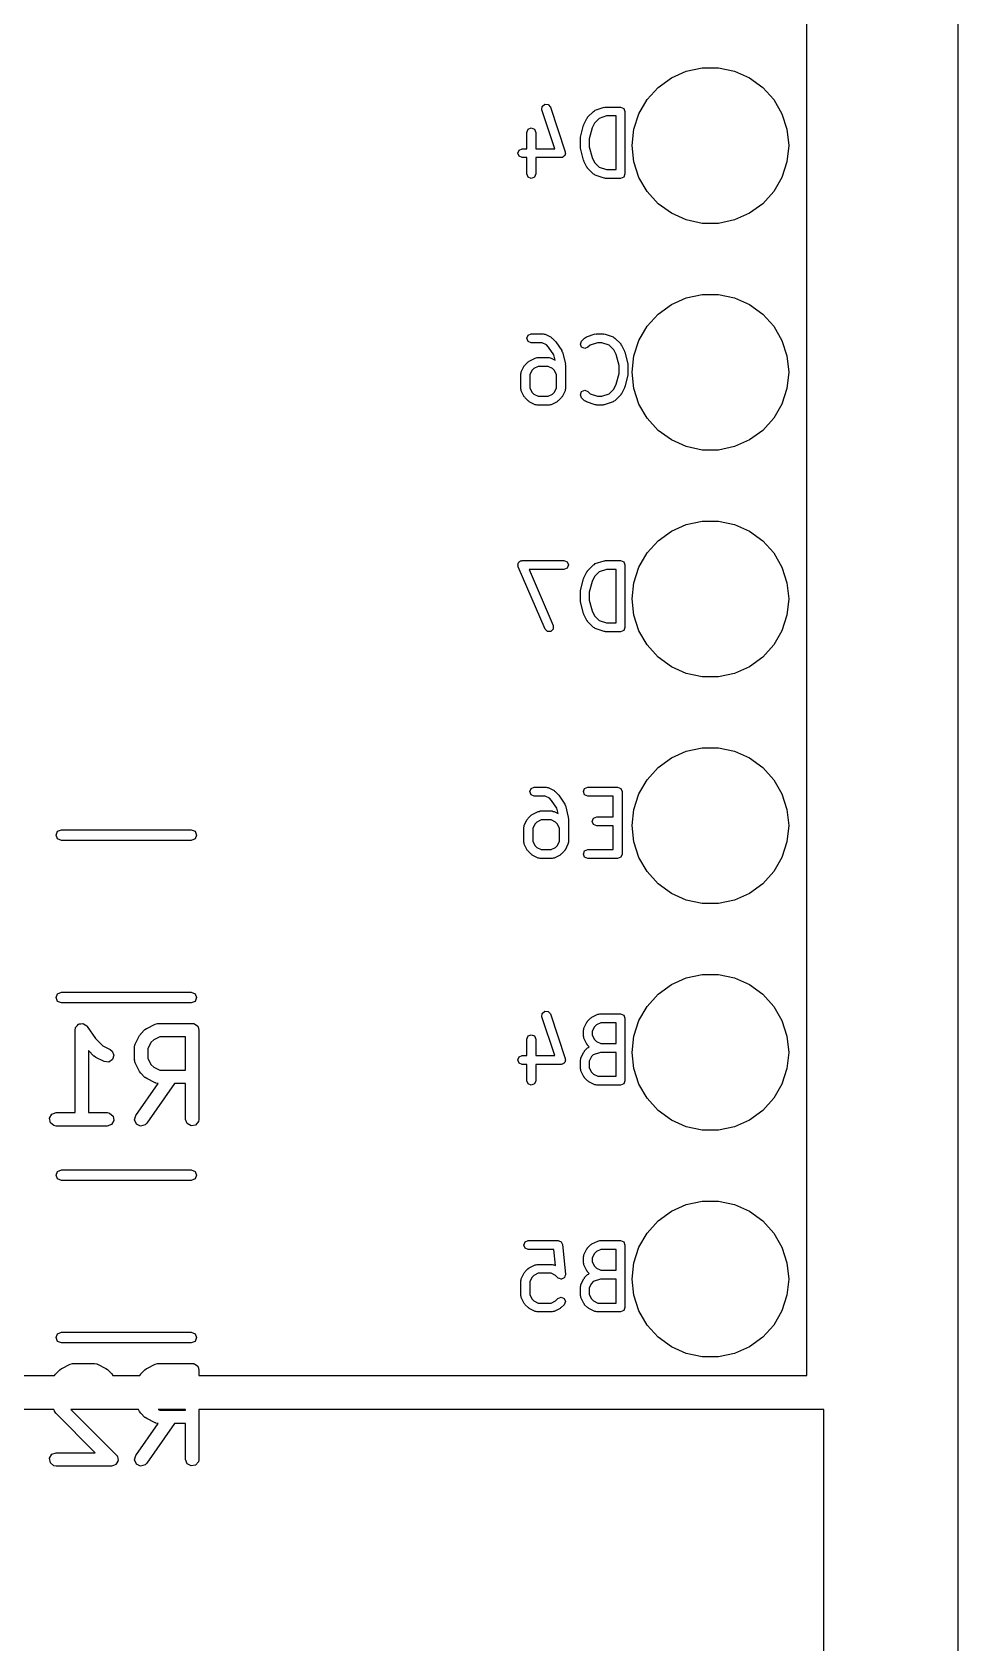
# Model space of a CAD drawing. Extents: x 25 to 230, y -179 to -24.
# Drawn here: x 205.65 to 216.01, y -84.34 to -66.29 of the extents above; entities that cross this region are included whole.
import ezdxf

# ---------------------------------------------------------------- set-up
doc = ezdxf.new("R2010")
doc.units = 0
doc.layers.add('BLACK', color=7, linetype='CONTINUOUS')

msp = doc.modelspace()

# ---------------------------------------------------------------- linework, layer by layer
at = {"layer": 'BLACK', "linetype": 'CONTINUOUS'}
for p, q in [((214.3245, -81.3435), (214.3245, -51.2445)), ((216.015, -51.435), (216.015, -102.56)), ((212.80685, -66.805102), (212.974208, -66.730589)), ((212.974208, -66.730589), (213.153402, -66.6925)), ((213.153402, -66.6925), (213.336598, -66.6925)), ((213.336598, -66.6925), (213.515792, -66.730589)), ((213.515792, -66.730589), (213.68315, -66.805102)), ((212.536058, -67.048924), (212.658641, -66.912782)), ((212.658641, -66.912782), (212.80685, -66.805102)), ((213.68315, -66.805102), (213.831359, -66.912782)), ((213.831359, -66.912782), (213.953942, -67.048924)), ((211.356899, -67.165111), (211.359612, -67.126939)), ((211.359612, -67.126939), (211.388522, -67.101866)), ((211.388522, -67.101866), (211.426694, -67.104579)), ((211.426694, -67.104579), (211.451767, -67.133489)), ((212.44446, -67.207577), (212.536058, -67.048924)), ((213.953942, -67.048924), (214.04554, -67.207577)), ((211.501628, -67.5993), (211.356899, -67.165111)), ((211.451767, -67.133489), (211.618433, -67.633489)), ((211.826278, -67.326939), (211.859612, -67.260272)), ((211.859612, -67.260272), (211.865827, -67.254881)), ((211.865827, -67.254881), (211.868977, -67.247278)), ((211.868977, -67.247278), (211.935644, -67.180611)), ((211.935644, -67.180611), (211.946395, -67.176157)), ((211.998009, -67.259666), (211.945424, -67.312251)), ((211.946395, -67.176157), (211.955188, -67.168532)), ((211.955188, -67.168532), (212.055188, -67.135199)), ((212.079112, -67.232633), (211.998009, -67.259666)), ((212.055188, -67.135199), (212.063395, -67.135782)), ((212.063395, -67.135782), (212.070999, -67.132633)), ((212.070999, -67.132633), (212.237666, -67.132633)), ((212.187666, -67.232633), (212.079112, -67.232633)), ((212.187666, -67.832633), (212.187666, -67.232633)), ((212.237666, -67.132633), (212.273021, -67.147278)), ((212.273021, -67.147278), (212.287666, -67.182633)), ((212.287666, -67.182633), (212.287666, -67.882633)), ((212.387849, -67.381807), (212.44446, -67.207577)), ((214.04554, -67.207577), (214.102151, -67.381807)), ((211.187666, -67.415966), (211.202311, -67.380611)), ((211.187666, -67.5993), (211.187666, -67.415966)), ((211.202311, -67.380611), (211.237666, -67.365966)), ((211.237666, -67.365966), (211.273021, -67.380611)), ((211.273021, -67.380611), (211.287666, -67.415966)), ((211.287666, -67.415966), (211.287666, -67.5993)), ((211.787666, -67.482633), (211.790092, -67.476776)), ((211.787666, -67.582633), (211.787666, -67.482633)), ((211.789159, -67.470506), (211.822492, -67.337174)), ((211.790092, -67.476776), (211.789159, -67.470506)), ((211.822492, -67.337174), (211.825875, -67.332607)), ((211.825875, -67.332607), (211.826278, -67.326939)), ((211.918174, -67.366751), (211.887666, -67.488787)), ((211.887666, -67.488787), (211.887666, -67.576478)), ((211.945424, -67.312251), (211.918174, -67.366751)), ((212.3687, -67.564), (212.387849, -67.381807)), ((214.102151, -67.381807), (214.1213, -67.564)), ((211.087666, -67.6493), (211.102311, -67.613945)), ((211.102311, -67.684655), (211.087666, -67.6493)), ((211.102311, -67.613945), (211.137666, -67.5993)), ((211.137666, -67.5993), (211.187666, -67.5993)), ((211.287666, -67.5993), (211.501628, -67.5993)), ((211.616544, -67.660052), (211.61572, -67.67166)), ((211.620999, -67.6493), (211.616544, -67.660052)), ((211.618433, -67.633489), (211.617849, -67.641696)), ((211.617849, -67.641696), (211.620999, -67.6493)), ((211.790092, -67.588489), (211.787666, -67.582633)), ((211.789159, -67.59476), (211.790092, -67.588489)), ((211.822492, -67.728092), (211.789159, -67.59476)), ((211.887666, -67.576478), (211.918174, -67.698514)), ((212.387849, -67.746193), (212.3687, -67.564)), ((214.1213, -67.564), (214.102151, -67.746193)), ((211.137666, -67.6993), (211.102311, -67.684655)), ((211.187666, -67.6993), (211.137666, -67.6993)), ((211.187666, -67.882633), (211.187666, -67.6993)), ((211.570999, -67.6993), (211.287666, -67.6993)), ((211.287666, -67.6993), (211.287666, -67.882633)), ((211.578601, -67.69615), (211.570999, -67.6993)), ((211.58681, -67.696734), (211.578601, -67.69615)), ((211.595601, -67.689108), (211.58681, -67.696734)), ((211.606354, -67.684655), (211.595601, -67.689108)), ((211.609503, -67.677051), (211.606354, -67.684655)), ((211.61572, -67.67166), (211.609503, -67.677051)), ((211.825875, -67.732658), (211.822492, -67.728092)), ((211.826278, -67.738327), (211.825875, -67.732658)), ((211.859612, -67.804994), (211.826278, -67.738327)), ((211.865827, -67.810384), (211.859612, -67.804994)), ((211.868977, -67.817988), (211.865827, -67.810384)), ((211.935644, -67.884655), (211.868977, -67.817988)), ((211.918174, -67.698514), (211.945424, -67.753014)), ((211.945424, -67.753014), (211.998009, -67.805599)), ((211.998009, -67.805599), (212.079112, -67.832633)), ((212.079112, -67.832633), (212.187666, -67.832633)), ((212.44446, -67.920423), (212.387849, -67.746193)), ((214.102151, -67.746193), (214.04554, -67.920423)), ((211.202311, -67.917988), (211.187666, -67.882633)), ((211.237666, -67.932633), (211.202311, -67.917988)), ((211.273021, -67.917988), (211.237666, -67.932633)), ((211.287666, -67.882633), (211.273021, -67.917988)), ((211.946395, -67.889108), (211.935644, -67.884655)), ((211.955188, -67.896734), (211.946395, -67.889108)), ((212.055188, -67.930067), (211.955188, -67.896734)), ((212.063395, -67.929483), (212.055188, -67.930067)), ((212.070999, -67.932633), (212.063395, -67.929483)), ((212.237666, -67.932633), (212.070999, -67.932633)), ((212.273021, -67.917988), (212.237666, -67.932633)), ((212.287666, -67.882633), (212.273021, -67.917988)), ((212.536058, -68.079076), (212.44446, -67.920423)), ((214.04554, -67.920423), (213.953942, -68.079076)), ((212.658641, -68.215218), (212.536058, -68.079076)), ((213.953942, -68.079076), (213.831359, -68.215218)), ((212.80685, -68.322898), (212.658641, -68.215218)), ((212.974208, -68.397411), (212.80685, -68.322898)), ((213.68315, -68.322898), (213.515792, -68.397411)), ((213.831359, -68.215218), (213.68315, -68.322898)), ((213.153402, -68.4355), (212.974208, -68.397411)), ((213.336598, -68.4355), (213.153402, -68.4355)), ((213.515792, -68.397411), (213.336598, -68.4355)), ((212.80685, -69.345102), (212.974208, -69.270589)), ((212.974208, -69.270589), (213.153402, -69.2325)), ((213.153402, -69.2325), (213.336598, -69.2325)), ((213.336598, -69.2325), (213.515792, -69.270589)), ((213.515792, -69.270589), (213.68315, -69.345102)), ((212.536058, -69.588924), (212.658641, -69.452782)), ((212.658641, -69.452782), (212.80685, -69.345102)), ((213.68315, -69.345102), (213.831359, -69.452782)), ((213.831359, -69.452782), (213.953942, -69.588924)), ((212.44446, -69.747577), (212.536058, -69.588924)), ((213.953942, -69.588924), (214.04554, -69.747577)), ((211.187666, -69.722633), (211.202311, -69.687278)), ((211.202311, -69.757988), (211.187666, -69.722633)), ((211.202311, -69.687278), (211.237666, -69.672633)), ((211.237666, -69.772633), (211.202311, -69.757988)), ((211.237666, -69.672633), (211.370999, -69.672633)), ((211.359197, -69.772633), (211.237666, -69.772633)), ((211.408047, -69.797058), (211.359197, -69.772633)), ((211.370999, -69.672633), (211.381751, -69.677087)), ((211.381751, -69.677087), (211.393359, -69.677912)), ((211.393359, -69.677912), (211.460027, -69.711245)), ((211.432144, -69.821156), (211.408047, -69.797058)), ((211.491259, -69.90983), (211.432144, -69.821156)), ((211.460027, -69.711245), (211.465418, -69.717461)), ((211.465418, -69.717461), (211.473022, -69.720611)), ((211.473022, -69.720611), (211.506355, -69.753945)), ((211.506355, -69.753945), (211.508325, -69.758701)), ((211.508325, -69.758701), (211.512601, -69.761565)), ((211.512601, -69.761565), (211.579268, -69.861565)), ((211.787666, -69.789301), (211.80231, -69.753945)), ((211.802311, -69.824656), (211.787666, -69.789301)), ((211.80231, -69.753945), (211.835643, -69.720611)), ((211.837667, -69.8393), (211.802311, -69.824656)), ((211.835643, -69.720611), (211.846396, -69.716156)), ((211.873022, -69.824655), (211.837667, -69.8393)), ((211.846396, -69.716156), (211.855188, -69.708532)), ((211.855188, -69.708532), (211.955188, -69.675199)), ((211.898009, -69.799666), (211.873022, -69.824655)), ((211.979112, -69.772633), (211.898009, -69.799666)), ((211.955188, -69.675199), (211.963395, -69.675782)), ((211.963395, -69.675782), (211.970999, -69.672633)), ((211.970999, -69.672633), (212.037666, -69.672633)), ((212.029553, -69.772633), (211.979112, -69.772633)), ((212.110657, -69.799667), (212.029553, -69.772633)), ((212.037666, -69.672633), (212.045268, -69.675782)), ((212.045268, -69.675782), (212.053477, -69.675199)), ((212.053477, -69.675199), (212.153477, -69.708532)), ((212.163241, -69.852252), (212.110657, -69.799667)), ((212.153477, -69.708532), (212.162269, -69.716157)), ((212.162269, -69.716157), (212.173021, -69.720611)), ((212.173021, -69.720611), (212.239688, -69.787277)), ((212.239688, -69.787277), (212.242837, -69.794881)), ((212.242837, -69.794881), (212.249054, -69.800273)), ((212.249054, -69.800273), (212.282388, -69.86694)), ((212.387849, -69.921807), (212.44446, -69.747577)), ((214.04554, -69.747577), (214.102151, -69.921807)), ((211.168978, -70.020611), (211.202311, -69.987278)), ((211.202311, -69.987278), (211.209914, -69.984128)), ((211.209914, -69.984128), (211.215306, -69.977912)), ((211.215306, -69.977912), (211.281973, -69.944578)), ((211.281973, -69.944578), (211.293582, -69.943753)), ((211.293582, -69.943753), (211.304333, -69.9393)), ((211.304333, -69.9393), (211.437666, -69.9393)), ((211.437666, -69.9393), (211.448418, -69.943754)), ((211.448418, -69.943754), (211.460026, -69.944579)), ((211.460026, -69.944579), (211.505649, -69.96739)), ((211.505649, -69.96739), (211.491259, -69.90983)), ((211.579268, -69.861565), (211.580965, -69.870144)), ((211.580965, -69.870144), (211.586173, -69.877173)), ((211.586173, -69.877173), (211.619506, -70.010506)), ((211.619506, -70.010506), (211.618572, -70.016776)), ((212.190489, -69.90675), (212.163241, -69.852252)), ((212.220999, -70.028787), (212.190489, -69.90675)), ((212.282388, -69.86694), (212.28279, -69.872608)), ((212.28279, -69.872608), (212.286173, -69.877173)), ((212.286173, -69.877173), (212.319506, -70.010506)), ((212.319506, -70.010506), (212.318572, -70.016776)), ((212.3687, -70.104), (212.387849, -69.921807)), ((214.102151, -69.921807), (214.1213, -70.104)), ((211.120999, -70.122633), (211.125452, -70.11188)), ((211.120999, -70.2893), (211.120999, -70.122633)), ((211.125452, -70.11188), (211.126278, -70.100272)), ((211.126278, -70.100272), (211.159612, -70.033605)), ((211.159612, -70.033605), (211.165828, -70.028213)), ((211.165828, -70.028213), (211.168978, -70.020611)), ((211.245425, -70.085583), (211.220999, -70.134436)), ((211.220999, -70.134436), (211.220999, -70.277496)), ((211.267283, -70.063725), (211.245425, -70.085583)), ((211.316136, -70.0393), (211.267283, -70.063725)), ((211.425864, -70.0393), (211.316136, -70.0393)), ((211.474716, -70.063726), (211.425864, -70.0393)), ((211.496573, -70.085583), (211.474716, -70.063726)), ((211.520999, -70.134435), (211.496573, -70.085583)), ((211.520999, -70.277497), (211.520999, -70.134435)), ((211.618572, -70.016776), (211.620999, -70.022633)), ((211.620999, -70.022633), (211.620999, -70.2893)), ((212.190489, -70.238515), (212.220999, -70.116479)), ((212.220999, -70.116479), (212.220999, -70.028787)), ((212.319506, -70.13476), (212.286173, -70.268093)), ((212.318572, -70.016776), (212.320999, -70.022633)), ((212.320999, -70.122633), (212.318572, -70.128489)), ((212.318572, -70.128489), (212.319506, -70.13476)), ((212.320999, -70.022633), (212.320999, -70.122633)), ((212.387849, -70.286193), (212.3687, -70.104)), ((214.1213, -70.104), (214.102151, -70.286193)), ((211.125452, -70.300052), (211.120999, -70.2893)), ((211.126278, -70.311661), (211.125452, -70.300052)), ((211.159612, -70.378327), (211.126278, -70.311661)), ((211.220999, -70.277496), (211.245424, -70.326347)), ((211.245424, -70.326347), (211.267286, -70.348208)), ((211.267286, -70.348208), (211.316136, -70.372633)), ((211.316136, -70.372633), (211.425864, -70.372633)), ((211.425864, -70.372633), (211.474714, -70.348207)), ((211.474714, -70.348207), (211.496573, -70.326347)), ((211.496573, -70.326347), (211.520999, -70.277497)), ((211.61572, -70.311661), (211.582387, -70.378327)), ((211.616545, -70.300052), (211.61572, -70.311661)), ((211.620999, -70.2893), (211.616545, -70.300052)), ((211.787666, -70.355965), (211.802311, -70.32061)), ((211.80231, -70.391321), (211.787666, -70.355965)), ((211.802311, -70.32061), (211.837667, -70.305966)), ((211.837667, -70.305966), (211.873022, -70.320611)), ((211.873022, -70.320611), (211.898009, -70.345599)), ((211.898009, -70.345599), (211.979112, -70.372633)), ((211.979112, -70.372633), (212.029553, -70.372633)), ((212.029553, -70.372633), (212.110657, -70.345598)), ((212.110657, -70.345598), (212.163241, -70.293013)), ((212.163241, -70.293013), (212.190489, -70.238515)), ((212.239688, -70.357989), (212.173021, -70.424655)), ((212.242837, -70.350384), (212.239688, -70.357989)), ((212.249054, -70.344993), (212.242837, -70.350384)), ((212.282388, -70.278326), (212.249054, -70.344993)), ((212.28279, -70.272657), (212.282388, -70.278326)), ((212.286173, -70.268093), (212.28279, -70.272657)), ((212.44446, -70.460423), (212.387849, -70.286193)), ((214.102151, -70.286193), (214.04554, -70.460423)), ((211.165827, -70.383717), (211.159612, -70.378327)), ((211.168977, -70.391321), (211.165827, -70.383717)), ((211.20231, -70.424655), (211.168977, -70.391321)), ((211.209914, -70.427805), (211.20231, -70.424655)), ((211.215306, -70.434021), (211.209914, -70.427805)), ((211.281973, -70.467355), (211.215306, -70.434021)), ((211.293582, -70.468179), (211.281973, -70.467355)), ((211.304333, -70.472633), (211.293582, -70.468179)), ((211.437666, -70.472633), (211.304333, -70.472633)), ((211.448418, -70.468178), (211.437666, -70.472633)), ((211.460026, -70.467354), (211.448418, -70.468178)), ((211.526694, -70.434021), (211.460026, -70.467354)), ((211.532085, -70.427804), (211.526694, -70.434021)), ((211.539689, -70.424655), (211.532085, -70.427804)), ((211.573022, -70.391321), (211.539689, -70.424655)), ((211.576171, -70.383717), (211.573022, -70.391321)), ((211.582387, -70.378327), (211.576171, -70.383717)), ((211.835643, -70.424655), (211.80231, -70.391321)), ((211.846396, -70.429109), (211.835643, -70.424655)), ((211.855188, -70.436734), (211.846396, -70.429109)), ((211.955188, -70.470067), (211.855188, -70.436734)), ((211.963395, -70.469483), (211.955188, -70.470067)), ((211.970999, -70.472633), (211.963395, -70.469483)), ((212.037666, -70.472633), (211.970999, -70.472633)), ((212.045268, -70.469483), (212.037666, -70.472633)), ((212.053477, -70.470067), (212.045268, -70.469483)), ((212.153477, -70.436734), (212.053477, -70.470067)), ((212.162269, -70.429108), (212.153477, -70.436734)), ((212.173021, -70.424655), (212.162269, -70.429108)), ((212.536058, -70.619076), (212.44446, -70.460423)), ((214.04554, -70.460423), (213.953942, -70.619076)), ((212.658641, -70.755218), (212.536058, -70.619076)), ((213.953942, -70.619076), (213.831359, -70.755218)), ((212.80685, -70.862898), (212.658641, -70.755218)), ((212.974208, -70.937411), (212.80685, -70.862898)), ((213.68315, -70.862898), (213.515792, -70.937411)), ((213.831359, -70.755218), (213.68315, -70.862898)), ((213.153402, -70.9755), (212.974208, -70.937411)), ((213.336598, -70.9755), (213.153402, -70.9755)), ((213.515792, -70.937411), (213.336598, -70.9755)), ((212.80685, -71.885102), (212.974208, -71.810589)), ((212.974208, -71.810589), (213.153402, -71.7725)), ((213.153402, -71.7725), (213.336598, -71.7725)), ((213.336598, -71.7725), (213.515792, -71.810589)), ((213.515792, -71.810589), (213.68315, -71.885102)), ((212.536058, -72.128924), (212.658641, -71.992782)), ((212.658641, -71.992782), (212.80685, -71.885102)), ((213.68315, -71.885102), (213.831359, -71.992782)), ((213.831359, -71.992782), (213.953942, -72.128924)), ((212.44446, -72.287577), (212.536058, -72.128924)), ((213.953942, -72.128924), (214.04554, -72.287577)), ((211.087666, -72.262633), (211.09136, -72.253713)), ((211.091584, -72.272092), (211.087666, -72.262633)), ((211.091243, -72.244064), (211.098392, -72.236737)), ((211.09136, -72.253713), (211.091243, -72.244064)), ((211.091709, -72.282329), (211.091584, -72.272092)), ((211.391709, -72.982329), (211.091709, -72.282329)), ((211.098392, -72.236737), (211.102311, -72.227278)), ((211.102311, -72.227278), (211.111228, -72.223584)), ((211.111228, -72.223584), (211.11797, -72.216676)), ((211.11797, -72.216676), (211.128206, -72.216551)), ((211.128206, -72.216551), (211.137666, -72.212633)), ((211.137666, -72.212633), (211.604333, -72.212633)), ((211.604333, -72.312633), (211.213493, -72.312633)), ((211.213493, -72.312633), (211.483623, -72.942937)), ((211.604333, -72.212633), (211.639688, -72.227278)), ((211.639688, -72.297988), (211.604333, -72.312633)), ((211.639688, -72.227278), (211.654333, -72.262633)), ((211.654333, -72.262633), (211.639688, -72.297988)), ((211.826278, -72.406939), (211.859612, -72.340272)), ((211.859612, -72.340272), (211.865827, -72.334881)), ((211.865827, -72.334881), (211.868977, -72.327278)), ((211.868977, -72.327278), (211.935644, -72.260611)), ((211.935644, -72.260611), (211.946395, -72.256157)), ((211.998009, -72.339666), (211.945424, -72.392251)), ((211.946395, -72.256157), (211.955188, -72.248532)), ((211.955188, -72.248532), (212.055188, -72.215199)), ((212.079112, -72.312633), (211.998009, -72.339666)), ((212.055188, -72.215199), (212.063395, -72.215782)), ((212.063395, -72.215782), (212.070999, -72.212633)), ((212.070999, -72.212633), (212.237666, -72.212633)), ((212.187666, -72.312633), (212.079112, -72.312633)), ((212.187666, -72.912633), (212.187666, -72.312633)), ((212.237666, -72.212633), (212.273021, -72.227278)), ((212.273021, -72.227278), (212.287666, -72.262633)), ((212.287666, -72.262633), (212.287666, -72.962633)), ((212.387849, -72.461807), (212.44446, -72.287577)), ((214.04554, -72.287577), (214.102151, -72.461807)), ((211.789159, -72.550506), (211.822492, -72.417174)), ((211.822492, -72.417174), (211.825875, -72.412607)), ((211.825875, -72.412607), (211.826278, -72.406939)), ((211.918174, -72.446751), (211.887666, -72.568787)), ((211.945424, -72.392251), (211.918174, -72.446751)), ((212.3687, -72.644), (212.387849, -72.461807)), ((214.102151, -72.461807), (214.1213, -72.644)), ((211.787666, -72.562633), (211.790092, -72.556776)), ((211.787666, -72.662633), (211.787666, -72.562633)), ((211.790092, -72.668489), (211.787666, -72.662633)), ((211.790092, -72.556776), (211.789159, -72.550506)), ((211.789159, -72.67476), (211.790092, -72.668489)), ((211.822492, -72.808092), (211.789159, -72.67476)), ((211.887666, -72.568787), (211.887666, -72.656478)), ((211.887666, -72.656478), (211.918174, -72.778514)), ((212.387849, -72.826193), (212.3687, -72.644)), ((214.1213, -72.644), (214.102151, -72.826193)), ((211.825875, -72.812658), (211.822492, -72.808092)), ((211.826278, -72.818327), (211.825875, -72.812658)), ((211.859612, -72.884994), (211.826278, -72.818327)), ((211.865827, -72.890384), (211.859612, -72.884994)), ((211.868977, -72.897988), (211.865827, -72.890384)), ((211.935644, -72.964655), (211.868977, -72.897988)), ((211.918174, -72.778514), (211.945424, -72.833014)), ((211.945424, -72.833014), (211.998009, -72.885599)), ((211.998009, -72.885599), (212.079112, -72.912633)), ((212.44446, -73.000423), (212.387849, -72.826193)), ((214.102151, -72.826193), (214.04554, -73.000423)), ((211.419097, -73.009056), (211.391709, -72.982329)), ((211.457362, -73.00859), (211.419097, -73.009056)), ((211.484089, -72.981202), (211.457362, -73.00859)), ((211.483623, -72.942937), (211.484089, -72.981202)), ((211.946395, -72.969108), (211.935644, -72.964655)), ((211.955188, -72.976734), (211.946395, -72.969108)), ((212.055188, -73.010067), (211.955188, -72.976734)), ((212.063395, -73.009483), (212.055188, -73.010067)), ((212.070999, -73.012633), (212.063395, -73.009483)), ((212.237666, -73.012633), (212.070999, -73.012633)), ((212.079112, -72.912633), (212.187666, -72.912633)), ((212.273021, -72.997988), (212.237666, -73.012633)), ((212.287666, -72.962633), (212.273021, -72.997988)), ((212.536058, -73.159076), (212.44446, -73.000423)), ((214.04554, -73.000423), (213.953942, -73.159076)), ((212.658641, -73.295218), (212.536058, -73.159076)), ((213.953942, -73.159076), (213.831359, -73.295218)), ((212.80685, -73.402898), (212.658641, -73.295218)), ((212.974208, -73.477411), (212.80685, -73.402898)), ((213.68315, -73.402898), (213.515792, -73.477411)), ((213.831359, -73.295218), (213.68315, -73.402898)), ((213.153402, -73.5155), (212.974208, -73.477411)), ((213.336598, -73.5155), (213.153402, -73.5155)), ((213.515792, -73.477411), (213.336598, -73.5155)), ((212.974208, -74.350589), (213.153402, -74.3125)), ((213.153402, -74.3125), (213.336598, -74.3125)), ((213.336598, -74.3125), (213.515792, -74.350589)), ((212.658641, -74.532782), (212.80685, -74.425102)), ((212.80685, -74.425102), (212.974208, -74.350589)), ((213.515792, -74.350589), (213.68315, -74.425102)), ((213.68315, -74.425102), (213.831359, -74.532782)), ((212.44446, -74.827577), (212.536058, -74.668924)), ((212.536058, -74.668924), (212.658641, -74.532782)), ((213.831359, -74.532782), (213.953942, -74.668924)), ((213.953942, -74.668924), (214.04554, -74.827577)), ((211.221, -74.802633), (211.235645, -74.767278)), ((211.235645, -74.837988), (211.221, -74.802633)), ((211.235645, -74.767278), (211.271, -74.752633)), ((211.271, -74.852633), (211.235645, -74.837988)), ((211.271, -74.752633), (211.404333, -74.752633)), ((211.392531, -74.852633), (211.271, -74.852633)), ((211.441381, -74.877058), (211.392531, -74.852633)), ((211.404333, -74.752633), (211.415085, -74.757087)), ((211.415085, -74.757087), (211.426693, -74.757912)), ((211.426693, -74.757912), (211.493361, -74.791245)), ((211.465478, -74.901156), (211.441381, -74.877058)), ((211.493361, -74.791245), (211.498752, -74.797461)), ((211.498752, -74.797461), (211.506356, -74.800611)), ((211.506356, -74.800611), (211.539689, -74.833945)), ((211.539689, -74.833945), (211.541659, -74.838701)), ((211.541659, -74.838701), (211.545935, -74.841565)), ((211.545935, -74.841565), (211.612602, -74.941565)), ((211.821, -74.802633), (211.835645, -74.767278)), ((211.835645, -74.837988), (211.821, -74.802633)), ((211.835645, -74.767278), (211.871, -74.752633)), ((211.871, -74.852633), (211.835645, -74.837988)), ((211.871, -74.752633), (212.204333, -74.752633)), ((212.154333, -74.852633), (211.871, -74.852633)), ((212.154333, -75.085966), (212.154333, -74.852633)), ((212.204333, -74.752633), (212.239688, -74.767278)), ((212.239688, -74.767278), (212.254333, -74.802633)), ((212.254333, -74.802633), (212.254333, -75.502633)), ((212.387849, -75.001807), (212.44446, -74.827577)), ((214.04554, -74.827577), (214.102151, -75.001807)), ((211.202312, -75.100611), (211.235645, -75.067278)), ((211.235645, -75.067278), (211.243248, -75.064128)), ((211.243248, -75.064128), (211.24864, -75.057912)), ((211.24864, -75.057912), (211.315307, -75.024578)), ((211.315307, -75.024578), (211.326916, -75.023753)), ((211.326916, -75.023753), (211.337667, -75.0193)), ((211.337667, -75.0193), (211.471, -75.0193)), ((211.524593, -74.98983), (211.465478, -74.901156)), ((211.471, -75.0193), (211.481752, -75.023754)), ((211.481752, -75.023754), (211.49336, -75.024579)), ((211.49336, -75.024579), (211.538983, -75.04739)), ((211.538983, -75.04739), (211.524593, -74.98983)), ((211.612602, -74.941565), (211.614299, -74.950144)), ((211.614299, -74.950144), (211.619507, -74.957173)), ((211.619507, -74.957173), (211.65284, -75.090506)), ((212.3687, -75.184), (212.387849, -75.001807)), ((214.102151, -75.001807), (214.1213, -75.184)), ((205.915436, -75.29), (205.93301, -75.247574)), ((205.93301, -75.247574), (205.975436, -75.23)), ((205.975436, -75.23), (207.429564, -75.23)), ((207.429564, -75.23), (207.47199, -75.247574)), ((207.47199, -75.247574), (207.489564, -75.29)), ((211.154333, -75.202633), (211.158786, -75.19188)), ((211.154333, -75.3693), (211.154333, -75.202633)), ((211.158786, -75.19188), (211.159612, -75.180272)), ((211.159612, -75.180272), (211.192946, -75.113605)), ((211.192946, -75.113605), (211.199162, -75.108213)), ((211.199162, -75.108213), (211.202312, -75.100611)), ((211.278759, -75.165583), (211.254333, -75.214436)), ((211.254333, -75.214436), (211.254333, -75.357496)), ((211.300617, -75.143725), (211.278759, -75.165583)), ((211.34947, -75.1193), (211.300617, -75.143725)), ((211.459198, -75.1193), (211.34947, -75.1193)), ((211.50805, -75.143726), (211.459198, -75.1193)), ((211.529907, -75.165583), (211.50805, -75.143726)), ((211.554333, -75.214435), (211.529907, -75.165583)), ((211.554333, -75.357497), (211.554333, -75.214435)), ((211.65284, -75.090506), (211.651906, -75.096776)), ((211.651906, -75.096776), (211.654333, -75.102633)), ((211.654333, -75.102633), (211.654333, -75.3693)), ((211.921, -75.135966), (211.935645, -75.100611)), ((211.935645, -75.171321), (211.921, -75.135966)), ((211.935645, -75.100611), (211.971, -75.085966)), ((211.971, -75.185966), (211.935645, -75.171321)), ((211.971, -75.085966), (212.154333, -75.085966)), ((212.154333, -75.185966), (211.971, -75.185966)), ((212.154333, -75.452633), (212.154333, -75.185966)), ((212.387849, -75.366193), (212.3687, -75.184)), ((214.1213, -75.184), (214.102151, -75.366193)), ((205.93301, -75.332426), (205.915436, -75.29)), ((205.975436, -75.35), (205.93301, -75.332426)), ((207.429564, -75.35), (205.975436, -75.35)), ((207.47199, -75.332426), (207.429564, -75.35)), ((207.489564, -75.29), (207.47199, -75.332426)), ((211.158786, -75.380052), (211.154333, -75.3693)), ((211.159612, -75.391661), (211.158786, -75.380052)), ((211.192946, -75.458327), (211.159612, -75.391661)), ((211.254333, -75.357496), (211.278758, -75.406347)), ((211.278758, -75.406347), (211.30062, -75.428208)), ((211.30062, -75.428208), (211.34947, -75.452633)), ((211.459198, -75.452633), (211.508048, -75.428207)), ((211.508048, -75.428207), (211.529907, -75.406347)), ((211.529907, -75.406347), (211.554333, -75.357497)), ((211.649054, -75.391661), (211.615721, -75.458327)), ((211.649879, -75.380052), (211.649054, -75.391661)), ((211.654333, -75.3693), (211.649879, -75.380052)), ((212.44446, -75.540423), (212.387849, -75.366193)), ((214.102151, -75.366193), (214.04554, -75.540423)), ((211.199161, -75.463717), (211.192946, -75.458327)), ((211.202311, -75.471321), (211.199161, -75.463717)), ((211.235644, -75.504655), (211.202311, -75.471321)), ((211.243248, -75.507805), (211.235644, -75.504655)), ((211.24864, -75.514021), (211.243248, -75.507805)), ((211.315307, -75.547355), (211.24864, -75.514021)), ((211.326916, -75.548179), (211.315307, -75.547355)), ((211.337667, -75.552633), (211.326916, -75.548179)), ((211.471, -75.552633), (211.337667, -75.552633)), ((211.34947, -75.452633), (211.459198, -75.452633)), ((211.481752, -75.548178), (211.471, -75.552633)), ((211.49336, -75.547354), (211.481752, -75.548178)), ((211.560028, -75.514021), (211.49336, -75.547354)), ((211.565419, -75.507804), (211.560028, -75.514021)), ((211.573023, -75.504655), (211.565419, -75.507804)), ((211.606356, -75.471321), (211.573023, -75.504655)), ((211.609505, -75.463717), (211.606356, -75.471321)), ((211.615721, -75.458327), (211.609505, -75.463717)), ((211.821, -75.502633), (211.835645, -75.467278)), ((211.835645, -75.537988), (211.821, -75.502633)), ((211.835645, -75.467278), (211.871, -75.452633)), ((211.871, -75.552633), (211.835645, -75.537988)), ((211.871, -75.452633), (212.154333, -75.452633)), ((212.204333, -75.552633), (211.871, -75.552633)), ((212.239688, -75.537988), (212.204333, -75.552633)), ((212.254333, -75.502633), (212.239688, -75.537988)), ((212.536058, -75.699076), (212.44446, -75.540423)), ((214.04554, -75.540423), (213.953942, -75.699076)), ((212.658641, -75.835218), (212.536058, -75.699076)), ((213.953942, -75.699076), (213.831359, -75.835218)), ((212.80685, -75.942898), (212.658641, -75.835218)), ((212.974208, -76.017411), (212.80685, -75.942898)), ((213.68315, -75.942898), (213.515792, -76.017411)), ((213.831359, -75.835218), (213.68315, -75.942898)), ((213.153402, -76.0555), (212.974208, -76.017411)), ((213.336598, -76.0555), (213.153402, -76.0555)), ((213.515792, -76.017411), (213.336598, -76.0555)), ((212.974208, -76.890589), (213.153402, -76.8525)), ((213.153402, -76.8525), (213.336598, -76.8525)), ((213.336598, -76.8525), (213.515792, -76.890589)), ((205.93301, -77.067574), (205.975436, -77.05)), ((205.975436, -77.05), (207.429564, -77.05)), ((207.429564, -77.05), (207.47199, -77.067574)), ((212.658641, -77.072782), (212.80685, -76.965102)), ((212.80685, -76.965102), (212.974208, -76.890589)), ((213.515792, -76.890589), (213.68315, -76.965102)), ((213.68315, -76.965102), (213.831359, -77.072782)), ((205.915436, -77.11), (205.93301, -77.067574)), ((205.93301, -77.152426), (205.915436, -77.11)), ((205.975436, -77.17), (205.93301, -77.152426)), ((207.429564, -77.17), (205.975436, -77.17)), ((207.47199, -77.152426), (207.429564, -77.17)), ((207.47199, -77.067574), (207.489564, -77.11)), ((207.489564, -77.11), (207.47199, -77.152426)), ((212.44446, -77.367577), (212.536058, -77.208924)), ((212.536058, -77.208924), (212.658641, -77.072782)), ((213.831359, -77.072782), (213.953942, -77.208924)), ((213.953942, -77.208924), (214.04554, -77.367577)), ((206.151006, -77.426542), (206.164999, -77.409867)), ((206.164999, -77.409867), (206.169246, -77.409118)), ((206.169246, -77.409118), (206.172365, -77.406139)), ((206.172365, -77.406139), (206.194085, -77.404738)), ((206.194085, -77.404738), (206.215523, -77.400958)), ((206.215523, -77.400958), (206.219258, -77.403114)), ((206.219258, -77.403114), (206.223561, -77.402837)), ((206.223561, -77.402837), (206.241102, -77.415726)), ((206.930863, -77.455356), (207.026101, -77.407737)), ((207.026101, -77.407737), (207.051067, -77.400311)), ((207.051067, -77.400311), (207.055428, -77.401352)), ((207.055428, -77.401352), (207.059642, -77.399819)), ((207.059642, -77.399819), (207.440594, -77.399819)), ((207.440594, -77.399819), (207.450335, -77.401536)), ((207.450335, -77.401536), (207.453618, -77.400958)), ((207.453618, -77.400958), (207.456503, -77.402624)), ((207.456503, -77.402624), (207.466246, -77.404342)), ((207.466246, -77.404342), (207.481173, -77.416867)), ((211.356899, -77.325111), (211.359612, -77.286939)), ((211.501628, -77.7593), (211.356899, -77.325111)), ((211.359612, -77.286939), (211.388522, -77.261866)), ((211.388522, -77.261866), (211.426694, -77.264579)), ((211.426694, -77.264579), (211.451767, -77.293489)), ((211.451767, -77.293489), (211.618433, -77.793489)), ((211.826278, -77.453605), (211.859612, -77.386939)), ((211.859612, -77.386939), (211.865827, -77.381548)), ((211.865827, -77.381548), (211.868977, -77.373945)), ((211.868977, -77.373945), (211.90231, -77.340611)), ((211.90231, -77.340611), (211.909914, -77.33746)), ((211.909914, -77.33746), (211.915306, -77.331245)), ((211.915306, -77.331245), (211.981973, -77.297911)), ((212.016136, -77.392633), (211.967286, -77.417057)), ((211.981973, -77.297911), (211.993582, -77.297086)), ((211.993582, -77.297086), (212.004333, -77.292633)), ((212.004333, -77.292633), (212.237666, -77.292633)), ((212.187666, -77.392633), (212.016136, -77.392633)), ((212.187666, -77.625966), (212.187666, -77.392633)), ((212.237666, -77.292633), (212.273021, -77.307278)), ((212.273021, -77.307278), (212.287666, -77.342633)), ((212.287666, -77.342633), (212.287666, -78.042633)), ((212.387849, -77.541807), (212.44446, -77.367577)), ((214.04554, -77.367577), (214.102151, -77.541807)), ((206.127499, -77.474819), (206.132022, -77.449167)), ((206.127499, -78.399819), (206.127499, -77.474819)), ((206.132022, -77.449167), (206.134793, -77.445863)), ((206.134793, -77.445863), (206.135268, -77.441577)), ((206.135268, -77.441577), (206.151006, -77.426542)), ((206.241102, -77.415726), (206.259952, -77.42661)), ((206.259952, -77.42661), (206.261426, -77.430661)), ((206.261426, -77.430661), (206.264903, -77.433216)), ((206.264903, -77.433216), (206.356021, -77.569894)), ((206.356021, -77.569894), (206.437402, -77.651275)), ((206.802084, -77.631754), (206.849703, -77.536516)), ((206.849703, -77.536516), (206.863061, -77.518505)), ((206.863061, -77.518505), (206.863752, -77.517024)), ((206.863752, -77.517024), (206.911371, -77.469405)), ((206.911371, -77.469405), (206.929737, -77.456545)), ((206.929737, -77.456545), (206.930863, -77.455356)), ((207.008831, -77.584077), (206.978424, -77.614484)), ((207.077347, -77.549819), (207.008831, -77.584077)), ((207.365594, -77.549819), (207.077347, -77.549819)), ((207.365594, -77.923628), (207.365594, -77.549819)), ((207.481173, -77.416867), (207.498047, -77.42661)), ((207.498047, -77.42661), (207.500361, -77.432968)), ((207.500361, -77.432968), (207.505546, -77.437319)), ((207.505546, -77.437319), (207.50893, -77.45651)), ((207.50893, -77.45651), (207.515594, -77.474819)), ((207.515594, -77.474819), (207.515594, -78.474819)), ((211.187666, -77.575966), (211.202311, -77.540611)), ((211.187666, -77.7593), (211.187666, -77.575966)), ((211.202311, -77.540611), (211.237666, -77.525966)), ((211.237666, -77.525966), (211.273021, -77.540611)), ((211.273021, -77.540611), (211.287666, -77.575966)), ((211.287666, -77.575966), (211.287666, -77.7593)), ((211.820999, -77.475966), (211.825452, -77.465213)), ((211.820999, -77.542633), (211.820999, -77.475966)), ((211.825452, -77.553385), (211.820999, -77.542633)), ((211.825452, -77.465213), (211.826278, -77.453605)), ((211.826278, -77.564994), (211.825452, -77.553385)), ((211.859612, -77.631661), (211.826278, -77.564994)), ((211.945424, -77.438918), (211.920999, -77.487769)), ((211.920999, -77.487769), (211.920999, -77.530829)), ((211.920999, -77.530829), (211.945425, -77.579682)), ((211.967286, -77.417057), (211.945424, -77.438918)), ((211.945425, -77.579682), (211.967283, -77.60154)), ((212.3687, -77.724), (212.387849, -77.541807)), ((214.102151, -77.541807), (214.1213, -77.724)), ((206.339942, -77.765947), (206.277499, -77.703504)), ((206.277499, -77.703504), (206.277499, -78.399819)), ((206.341423, -77.766637), (206.339942, -77.765947)), ((206.359434, -77.779996), (206.341423, -77.766637)), ((206.437402, -77.651275), (206.521754, -77.693451)), ((206.521754, -77.693451), (206.542675, -77.708968)), ((206.542675, -77.708968), (206.563078, -77.756039)), ((206.563078, -77.756039), (206.548451, -77.805214)), ((206.794166, -77.665295), (206.798689, -77.639643)), ((206.794166, -77.808152), (206.794166, -77.665295)), ((206.798689, -77.639643), (206.801571, -77.636207)), ((206.801571, -77.636207), (206.802084, -77.631754)), ((206.978424, -77.614484), (206.944166, -77.683)), ((206.944166, -77.683), (206.944166, -77.790447)), ((211.087666, -77.8093), (211.102311, -77.773945)), ((211.102311, -77.773945), (211.137666, -77.7593)), ((211.137666, -77.7593), (211.187666, -77.7593)), ((211.287666, -77.7593), (211.501628, -77.7593)), ((211.792945, -77.78694), (211.826278, -77.720272)), ((211.826278, -77.720272), (211.832494, -77.71488)), ((211.832494, -77.71488), (211.835644, -77.707277)), ((211.835644, -77.707277), (211.868978, -77.673944)), ((211.865828, -77.637052), (211.859612, -77.631661)), ((211.868978, -77.644655), (211.865828, -77.637052)), ((211.887272, -77.662949), (211.868978, -77.644655)), ((211.868978, -77.673944), (211.87973, -77.66949)), ((211.87973, -77.66949), (211.887272, -77.662949)), ((211.912091, -77.772251), (211.887666, -77.821102)), ((211.931342, -77.753001), (211.912091, -77.772251)), ((212.012446, -77.725966), (211.931342, -77.753001)), ((211.967283, -77.60154), (212.016136, -77.625966)), ((212.187666, -77.725966), (212.012446, -77.725966)), ((212.016136, -77.625966), (212.187666, -77.625966)), ((212.187666, -77.992633), (212.187666, -77.725966)), ((212.387849, -77.906193), (212.3687, -77.724)), ((214.1213, -77.724), (214.102151, -77.906193)), ((206.454672, -77.827615), (206.359434, -77.779996)), ((206.505638, -77.83348), (206.454672, -77.827615)), ((206.548451, -77.805214), (206.505638, -77.83348)), ((206.795699, -77.812365), (206.794166, -77.808152)), ((206.794658, -77.816726), (206.795699, -77.812365)), ((206.802084, -77.841693), (206.794658, -77.816726)), ((206.849703, -77.936931), (206.802084, -77.841693)), ((206.850892, -77.938056), (206.849703, -77.936931)), ((206.863752, -77.956423), (206.850892, -77.938056)), ((206.911371, -78.004042), (206.863752, -77.956423)), ((206.944166, -77.790447), (206.978424, -77.858963)), ((206.978424, -77.858963), (207.008831, -77.88937)), ((207.008831, -77.88937), (207.077347, -77.923628)), ((207.077347, -77.923628), (207.365594, -77.923628)), ((211.102311, -77.844655), (211.087666, -77.8093)), ((211.137666, -77.8593), (211.102311, -77.844655)), ((211.187666, -77.8593), (211.137666, -77.8593)), ((211.187666, -78.042633), (211.187666, -77.8593)), ((211.570999, -77.8593), (211.287666, -77.8593)), ((211.287666, -77.8593), (211.287666, -78.042633)), ((211.578601, -77.85615), (211.570999, -77.8593)), ((211.58681, -77.856734), (211.578601, -77.85615)), ((211.595601, -77.849108), (211.58681, -77.856734)), ((211.606354, -77.844655), (211.595601, -77.849108)), ((211.609503, -77.837051), (211.606354, -77.844655)), ((211.61572, -77.83166), (211.609503, -77.837051)), ((211.616544, -77.820052), (211.61572, -77.83166)), ((211.620999, -77.8093), (211.616544, -77.820052)), ((211.618433, -77.793489), (211.617849, -77.801696)), ((211.617849, -77.801696), (211.620999, -77.8093)), ((211.787666, -77.8093), (211.79212, -77.798547)), ((211.787666, -77.9093), (211.787666, -77.8093)), ((211.792119, -77.920052), (211.787666, -77.9093)), ((211.792945, -77.931661), (211.792119, -77.920052)), ((211.79212, -77.798547), (211.792945, -77.78694)), ((211.826278, -77.998327), (211.792945, -77.931661)), ((211.887666, -77.821102), (211.887666, -77.897497)), ((211.887666, -77.897497), (211.912091, -77.946348)), ((211.912091, -77.946348), (211.933951, -77.968207)), ((212.44446, -78.080423), (212.387849, -77.906193)), ((214.102151, -77.906193), (214.04554, -78.080423)), ((206.807724, -78.431809), (207.058581, -78.07344)), ((206.912852, -78.004733), (206.911371, -78.004042)), ((206.930863, -78.018091), (206.912852, -78.004733)), ((207.241548, -78.073628), (206.930608, -78.517829)), ((207.026101, -78.06571), (206.930863, -78.018091)), ((207.030554, -78.066222), (207.026101, -78.06571)), ((207.03399, -78.069105), (207.030554, -78.066222)), ((207.058581, -78.07344), (207.03399, -78.069105)), ((207.365594, -78.073628), (207.241548, -78.073628)), ((207.365594, -78.474819), (207.365594, -78.073628)), ((211.202311, -78.077988), (211.187666, -78.042633)), ((211.237666, -78.092633), (211.202311, -78.077988)), ((211.273021, -78.077988), (211.237666, -78.092633)), ((211.287666, -78.042633), (211.273021, -78.077988)), ((211.832494, -78.003718), (211.826278, -77.998327)), ((211.835644, -78.011321), (211.832494, -78.003718)), ((211.868977, -78.044655), (211.835644, -78.011321)), ((211.87658, -78.047804), (211.868977, -78.044655)), ((211.881972, -78.054021), (211.87658, -78.047804)), ((211.948638, -78.087354), (211.881972, -78.054021)), ((211.933951, -77.968207), (211.982802, -77.992633)), ((211.960246, -78.088179), (211.948638, -78.087354)), ((211.970999, -78.092633), (211.960246, -78.088179)), ((212.237666, -78.092633), (211.970999, -78.092633)), ((211.982802, -77.992633), (212.187666, -77.992633)), ((212.273021, -78.077988), (212.237666, -78.092633)), ((212.287666, -78.042633), (212.273021, -78.077988)), ((212.536058, -78.239076), (212.44446, -78.080423)), ((214.04554, -78.080423), (213.953942, -78.239076)), ((212.658641, -78.375218), (212.536058, -78.239076)), ((213.953942, -78.239076), (213.831359, -78.375218)), ((205.842924, -78.461795), (205.868576, -78.417366)), ((205.851833, -78.512319), (205.842924, -78.461795)), ((205.868576, -78.417366), (205.916785, -78.399819)), ((205.916785, -78.399819), (206.127499, -78.399819)), ((206.277499, -78.399819), (206.488213, -78.399819)), ((206.488213, -78.399819), (206.513865, -78.404342)), ((206.513865, -78.404342), (206.553165, -78.437319)), ((206.562074, -78.487843), (206.536422, -78.532272)), ((206.553165, -78.437319), (206.562074, -78.487843)), ((206.794453, -78.481366), (206.807724, -78.431809)), ((206.81614, -78.52786), (206.794453, -78.481366)), ((207.383141, -78.523028), (207.365594, -78.474819)), ((207.515594, -78.474819), (207.511071, -78.500471)), ((212.80685, -78.482898), (212.658641, -78.375218)), ((212.974208, -78.557411), (212.80685, -78.482898)), ((213.68315, -78.482898), (213.515792, -78.557411)), ((213.831359, -78.375218), (213.68315, -78.482898)), ((205.891133, -78.545296), (205.851833, -78.512319)), ((205.916785, -78.549819), (205.891133, -78.545296)), ((206.488213, -78.549819), (205.916785, -78.549819)), ((206.536422, -78.532272), (206.488213, -78.549819)), ((206.86264, -78.549535), (206.81614, -78.52786)), ((206.912193, -78.53625), (206.86264, -78.549535)), ((206.930608, -78.517829), (206.912193, -78.53625)), ((207.42757, -78.54868), (207.383141, -78.523028)), ((207.478094, -78.539771), (207.42757, -78.54868)), ((207.511071, -78.500471), (207.478094, -78.539771)), ((213.153402, -78.5955), (212.974208, -78.557411)), ((213.336598, -78.5955), (213.153402, -78.5955)), ((213.515792, -78.557411), (213.336598, -78.5955)), ((205.915436, -79.1), (205.93301, -79.057574)), ((205.93301, -79.142426), (205.915436, -79.1)), ((205.93301, -79.057574), (205.975436, -79.04)), ((205.975436, -79.16), (205.93301, -79.142426)), ((205.975436, -79.04), (207.429564, -79.04)), ((207.429564, -79.16), (205.975436, -79.16)), ((207.429564, -79.04), (207.47199, -79.057574)), ((207.47199, -79.142426), (207.429564, -79.16)), ((207.47199, -79.057574), (207.489564, -79.1)), ((207.489564, -79.1), (207.47199, -79.142426)), ((212.974208, -79.430589), (213.153402, -79.3925)), ((213.153402, -79.3925), (213.336598, -79.3925)), ((213.336598, -79.3925), (213.515792, -79.430589)), ((212.658641, -79.612782), (212.80685, -79.505102)), ((212.80685, -79.505102), (212.974208, -79.430589)), ((213.515792, -79.430589), (213.68315, -79.505102)), ((213.68315, -79.505102), (213.831359, -79.612782)), ((212.44446, -79.907577), (212.536058, -79.748924)), ((212.536058, -79.748924), (212.658641, -79.612782)), ((213.831359, -79.612782), (213.953942, -79.748924)), ((213.953942, -79.748924), (214.04554, -79.907577)), ((211.154333, -79.882633), (211.168978, -79.847278)), ((211.168978, -79.917988), (211.154333, -79.882633)), ((211.168978, -79.847278), (211.204333, -79.832633)), ((211.204333, -79.932633), (211.168978, -79.917988)), ((211.204333, -79.832633), (211.537666, -79.832633)), ((211.492416, -79.932633), (211.204333, -79.932633)), ((211.510466, -80.113132), (211.492416, -79.932633)), ((211.537666, -79.832633), (211.553216, -79.839074)), ((211.553216, -79.839074), (211.569328, -79.843936)), ((211.569328, -79.843936), (211.570577, -79.846266)), ((211.570577, -79.846266), (211.573021, -79.847278)), ((211.573021, -79.847278), (211.579461, -79.862825)), ((211.579461, -79.862825), (211.587418, -79.877658)), ((211.587418, -79.877658), (211.620751, -80.21099)), ((211.826278, -79.993605), (211.859612, -79.926939)), ((211.859612, -79.926939), (211.865827, -79.921548)), ((211.865827, -79.921548), (211.868977, -79.913945)), ((211.868977, -79.913945), (211.90231, -79.880611)), ((211.90231, -79.880611), (211.909914, -79.87746)), ((211.909914, -79.87746), (211.915306, -79.871245)), ((211.915306, -79.871245), (211.981973, -79.837911)), ((212.016136, -79.932633), (211.967286, -79.957057)), ((211.981973, -79.837911), (211.993582, -79.837086)), ((211.993582, -79.837086), (212.004333, -79.832633)), ((212.004333, -79.832633), (212.237666, -79.832633)), ((212.187666, -79.932633), (212.016136, -79.932633)), ((212.187666, -80.165966), (212.187666, -79.932633)), ((212.237666, -79.832633), (212.273021, -79.847278)), ((212.273021, -79.847278), (212.287666, -79.882633)), ((212.287666, -79.882633), (212.287666, -80.582633)), ((212.387849, -80.081807), (212.44446, -79.907577)), ((214.04554, -79.907577), (214.102151, -80.081807)), ((211.215306, -80.137912), (211.281973, -80.104578)), ((211.281973, -80.104578), (211.293582, -80.103753)), ((211.293582, -80.103753), (211.304333, -80.0993)), ((211.304333, -80.0993), (211.470999, -80.0993)), ((211.470999, -80.0993), (211.481751, -80.103754)), ((211.481751, -80.103754), (211.493359, -80.104579)), ((211.493359, -80.104579), (211.510466, -80.113132)), ((211.820999, -80.015966), (211.825452, -80.005213)), ((211.820999, -80.082633), (211.820999, -80.015966)), ((211.825452, -80.093385), (211.820999, -80.082633)), ((211.825452, -80.005213), (211.826278, -79.993605)), ((211.826278, -80.104994), (211.825452, -80.093385)), ((211.859612, -80.171661), (211.826278, -80.104994)), ((211.945424, -79.978918), (211.920999, -80.027769)), ((211.920999, -80.027769), (211.920999, -80.070829)), ((211.920999, -80.070829), (211.945425, -80.119682)), ((211.967286, -79.957057), (211.945424, -79.978918)), ((211.945425, -80.119682), (211.967283, -80.14154)), ((212.3687, -80.264), (212.387849, -80.081807)), ((214.102151, -80.081807), (214.1213, -80.264)), ((211.120999, -80.282633), (211.125452, -80.27188)), ((211.120999, -80.4493), (211.120999, -80.282633)), ((211.125452, -80.27188), (211.126278, -80.260272)), ((211.126278, -80.260272), (211.159612, -80.193605)), ((211.159612, -80.193605), (211.165828, -80.188213)), ((211.165828, -80.188213), (211.168978, -80.180611)), ((211.168978, -80.180611), (211.202311, -80.147278)), ((211.202311, -80.147278), (211.209914, -80.144128)), ((211.209914, -80.144128), (211.215306, -80.137912)), ((211.245425, -80.245583), (211.220999, -80.294436)), ((211.220999, -80.294436), (211.220999, -80.437496)), ((211.267283, -80.223725), (211.245425, -80.245583)), ((211.316136, -80.1993), (211.267283, -80.223725)), ((211.459197, -80.1993), (211.316136, -80.1993)), ((211.508049, -80.223726), (211.459197, -80.1993)), ((211.535644, -80.251321), (211.508049, -80.223726)), ((211.538087, -80.252332), (211.535644, -80.251321)), ((211.539337, -80.254663), (211.538087, -80.252332)), ((211.555444, -80.259522), (211.539337, -80.254663)), ((211.570999, -80.265966), (211.555444, -80.259522)), ((211.573443, -80.264953), (211.570999, -80.265966)), ((211.575974, -80.265717), (211.573443, -80.264953)), ((211.590798, -80.257764), (211.575974, -80.265717)), ((211.606354, -80.251321), (211.590798, -80.257764)), ((211.607366, -80.248876), (211.606354, -80.251321)), ((211.609696, -80.247627), (211.607366, -80.248876)), ((211.614556, -80.231519), (211.609696, -80.247627)), ((211.620999, -80.215966), (211.614556, -80.231519)), ((211.620751, -80.21099), (211.619986, -80.213522)), ((211.619986, -80.213522), (211.620999, -80.215966)), ((211.792945, -80.32694), (211.826278, -80.260272)), ((211.826278, -80.260272), (211.832494, -80.25488)), ((211.832494, -80.25488), (211.835644, -80.247277)), ((211.835644, -80.247277), (211.868978, -80.213944)), ((211.865828, -80.177052), (211.859612, -80.171661)), ((211.868978, -80.184655), (211.865828, -80.177052)), ((211.887272, -80.202949), (211.868978, -80.184655)), ((211.868978, -80.213944), (211.87973, -80.20949)), ((211.87973, -80.20949), (211.887272, -80.202949)), ((211.931342, -80.293001), (211.912091, -80.312251)), ((212.012446, -80.265966), (211.931342, -80.293001)), ((211.967283, -80.14154), (212.016136, -80.165966)), ((212.187666, -80.265966), (212.012446, -80.265966)), ((212.016136, -80.165966), (212.187666, -80.165966)), ((212.187666, -80.532633), (212.187666, -80.265966)), ((212.387849, -80.446193), (212.3687, -80.264)), ((214.1213, -80.264), (214.102151, -80.446193)), ((211.125452, -80.460052), (211.120999, -80.4493)), ((211.126278, -80.471661), (211.125452, -80.460052)), ((211.159612, -80.538327), (211.126278, -80.471661)), ((211.220999, -80.437496), (211.245424, -80.486347)), ((211.508047, -80.508207), (211.535643, -80.480611)), ((211.535643, -80.480611), (211.570998, -80.465966)), ((211.570998, -80.465966), (211.606354, -80.48061)), ((211.606354, -80.48061), (211.620999, -80.515965)), ((211.787666, -80.3493), (211.79212, -80.338547)), ((211.787666, -80.4493), (211.787666, -80.3493)), ((211.792119, -80.460052), (211.787666, -80.4493)), ((211.792945, -80.471661), (211.792119, -80.460052)), ((211.79212, -80.338547), (211.792945, -80.32694)), ((211.826278, -80.538327), (211.792945, -80.471661)), ((211.912091, -80.312251), (211.887666, -80.361102)), ((211.887666, -80.361102), (211.887666, -80.437497)), ((211.887666, -80.437497), (211.912091, -80.486348)), ((212.44446, -80.620423), (212.387849, -80.446193)), ((214.102151, -80.446193), (214.04554, -80.620423)), ((211.165827, -80.543717), (211.159612, -80.538327)), ((211.168977, -80.551321), (211.165827, -80.543717)), ((211.20231, -80.584655), (211.168977, -80.551321)), ((211.209914, -80.587805), (211.20231, -80.584655)), ((211.215306, -80.594021), (211.209914, -80.587805)), ((211.281973, -80.627355), (211.215306, -80.594021)), ((211.245424, -80.486347), (211.267286, -80.508208)), ((211.267286, -80.508208), (211.316136, -80.532633)), ((211.293582, -80.628179), (211.281973, -80.627355)), ((211.304333, -80.632633), (211.293582, -80.628179)), ((211.470999, -80.632633), (211.304333, -80.632633)), ((211.316136, -80.532633), (211.459197, -80.532633)), ((211.459197, -80.532633), (211.508047, -80.508207)), ((211.481751, -80.628178), (211.470999, -80.632633)), ((211.493359, -80.627354), (211.481751, -80.628178)), ((211.560027, -80.594021), (211.493359, -80.627354)), ((211.565418, -80.587804), (211.560027, -80.594021)), ((211.573022, -80.584655), (211.565418, -80.587804)), ((211.606355, -80.551321), (211.573022, -80.584655)), ((211.620999, -80.515965), (211.606355, -80.551321)), ((211.832494, -80.543718), (211.826278, -80.538327)), ((211.835644, -80.551321), (211.832494, -80.543718)), ((211.868977, -80.584655), (211.835644, -80.551321)), ((211.87658, -80.587804), (211.868977, -80.584655)), ((211.881972, -80.594021), (211.87658, -80.587804)), ((211.948638, -80.627354), (211.881972, -80.594021)), ((211.912091, -80.486348), (211.933951, -80.508207)), ((211.933951, -80.508207), (211.982802, -80.532633)), ((211.960246, -80.628179), (211.948638, -80.627354)), ((211.970999, -80.632633), (211.960246, -80.628179)), ((212.237666, -80.632633), (211.970999, -80.632633)), ((211.982802, -80.532633), (212.187666, -80.532633)), ((212.273021, -80.617988), (212.237666, -80.632633)), ((212.287666, -80.582633), (212.273021, -80.617988)), ((212.536058, -80.779076), (212.44446, -80.620423)), ((214.04554, -80.620423), (213.953942, -80.779076)), ((212.658641, -80.915218), (212.536058, -80.779076)), ((213.953942, -80.779076), (213.831359, -80.915218)), ((205.915436, -80.92), (205.93301, -80.877574)), ((205.93301, -80.962426), (205.915436, -80.92)), ((205.93301, -80.877574), (205.975436, -80.86)), ((205.975436, -80.98), (205.93301, -80.962426)), ((205.975436, -80.86), (207.429564, -80.86)), ((207.429564, -80.98), (205.975436, -80.98)), ((207.429564, -80.86), (207.47199, -80.877574)), ((207.47199, -80.962426), (207.429564, -80.98)), ((207.47199, -80.877574), (207.489564, -80.92)), ((207.489564, -80.92), (207.47199, -80.962426)), ((212.80685, -81.022898), (212.658641, -80.915218)), ((212.974208, -81.097411), (212.80685, -81.022898)), ((213.68315, -81.022898), (213.515792, -81.097411)), ((213.831359, -80.915218), (213.68315, -81.022898)), ((213.153402, -81.1355), (212.974208, -81.097411)), ((213.336598, -81.1355), (213.153402, -81.1355)), ((213.515792, -81.097411), (213.336598, -81.1355)), ((196.9255, -81.3435), (205.899559, -81.3435)), ((205.899559, -81.3435), (205.91068, -81.328505)), ((205.91068, -81.328505), (205.911371, -81.327024)), ((205.911371, -81.327024), (205.95899, -81.279405)), ((205.95899, -81.279405), (205.977356, -81.266545)), ((205.977356, -81.266545), (205.978482, -81.265356)), ((205.978482, -81.265356), (206.07372, -81.217737)), ((206.07372, -81.217737), (206.098686, -81.210311)), ((206.098686, -81.210311), (206.103047, -81.211352)), ((206.103047, -81.211352), (206.107261, -81.209819)), ((206.107261, -81.209819), (206.345356, -81.209819)), ((206.345356, -81.209819), (206.371008, -81.214342)), ((206.371008, -81.214342), (206.374443, -81.217224)), ((206.374443, -81.217224), (206.378897, -81.217737)), ((206.378897, -81.217737), (206.474135, -81.265356)), ((206.474135, -81.265356), (206.492145, -81.278714)), ((206.492145, -81.278714), (206.493627, -81.279405)), ((206.493627, -81.279405), (206.541246, -81.327024)), ((206.541246, -81.327024), (206.552782, -81.3435)), ((206.552782, -81.3435), (206.85194, -81.3435)), ((206.85194, -81.3435), (206.863061, -81.328505)), ((206.863061, -81.328505), (206.863752, -81.327024)), ((206.863752, -81.327024), (206.911371, -81.279405)), ((206.911371, -81.279405), (206.929737, -81.266545)), ((206.929737, -81.266545), (206.930863, -81.265356)), ((206.930863, -81.265356), (207.026101, -81.217737)), ((207.026101, -81.217737), (207.051067, -81.210311)), ((207.051067, -81.210311), (207.055428, -81.211352)), ((207.055428, -81.211352), (207.059642, -81.209819)), ((207.059642, -81.209819), (207.440594, -81.209819)), ((207.440594, -81.209819), (207.450335, -81.211536)), ((207.450335, -81.211536), (207.453618, -81.210958)), ((207.453618, -81.210958), (207.456503, -81.212624)), ((207.456503, -81.212624), (207.466246, -81.214342)), ((207.466246, -81.214342), (207.481173, -81.226867)), ((207.481173, -81.226867), (207.498047, -81.23661)), ((207.498047, -81.23661), (207.500361, -81.242968)), ((207.500361, -81.242968), (207.505546, -81.247319)), ((207.505546, -81.247319), (207.50893, -81.26651)), ((207.50893, -81.26651), (207.515594, -81.284819)), ((207.515594, -81.284819), (207.515594, -81.3435)), ((207.515594, -81.3435), (214.3245, -81.3435)), ((205.889051, -81.7245), (196.735, -81.7245)), ((205.893253, -81.737107), (205.889051, -81.7245)), ((205.89604, -81.740619), (205.893253, -81.737107)), ((205.896431, -81.745086), (205.89604, -81.740619)), ((205.911371, -81.766423), (205.896431, -81.745086)), ((206.838487, -81.7245), (206.08158, -81.7245)), ((206.08158, -81.7245), (206.588865, -82.231786)), ((206.849703, -81.746931), (206.838487, -81.7245)), ((207.059091, -81.7245), (207.077347, -81.733628)), ((207.365594, -81.7245), (207.059091, -81.7245)), ((207.077347, -81.733628), (207.365594, -81.733628)), ((207.365594, -81.733628), (207.365594, -81.7245)), ((214.515, -81.7245), (207.515594, -81.7245)), ((207.515594, -81.7245), (207.515594, -82.284819)), ((214.515, -102.56), (214.515, -81.7245)), ((206.354766, -82.209819), (205.911371, -81.766423)), ((206.807724, -82.241809), (207.058581, -81.88344)), ((206.850892, -81.748056), (206.849703, -81.746931)), ((206.863752, -81.766423), (206.850892, -81.748056)), ((206.911371, -81.814042), (206.863752, -81.766423)), ((206.912852, -81.814733), (206.911371, -81.814042)), ((206.930863, -81.828091), (206.912852, -81.814733)), ((207.241548, -81.883628), (206.930608, -82.327829)), ((207.026101, -81.87571), (206.930863, -81.828091)), ((207.030554, -81.876222), (207.026101, -81.87571)), ((207.03399, -81.879105), (207.030554, -81.876222)), ((207.058581, -81.88344), (207.03399, -81.879105)), ((207.365594, -81.883628), (207.241548, -81.883628)), ((207.365594, -82.284819), (207.365594, -81.883628)), ((205.842924, -82.271795), (205.868576, -82.227366)), ((205.851833, -82.322319), (205.842924, -82.271795)), ((205.868576, -82.227366), (205.916785, -82.209819)), ((205.916785, -82.209819), (206.354766, -82.209819)), ((206.588865, -82.231786), (206.598257, -82.245198)), ((206.598257, -82.245198), (206.600784, -82.247319)), ((206.600784, -82.247319), (206.601134, -82.249308)), ((206.601134, -82.249308), (206.603806, -82.253123)), ((206.603806, -82.253123), (206.605773, -82.275616)), ((206.605773, -82.275616), (206.609693, -82.297843)), ((206.794453, -82.291366), (206.807724, -82.241809)), ((207.383141, -82.333028), (207.365594, -82.284819)), ((207.515594, -82.284819), (207.511071, -82.310471)), ((205.891133, -82.355296), (205.851833, -82.322319)), ((205.916785, -82.359819), (205.891133, -82.355296)), ((206.535832, -82.359819), (205.916785, -82.359819)), ((206.557043, -82.352098), (206.535832, -82.359819)), ((206.57885, -82.346256), (206.557043, -82.352098)), ((206.580818, -82.343444), (206.57885, -82.346256)), ((206.584041, -82.342272), (206.580818, -82.343444)), ((206.595326, -82.322726), (206.584041, -82.342272)), ((206.608277, -82.304231), (206.595326, -82.322726)), ((206.609693, -82.297843), (206.607978, -82.300813)), ((206.607978, -82.300813), (206.608277, -82.304231)), ((206.81614, -82.33786), (206.794453, -82.291366)), ((206.86264, -82.359535), (206.81614, -82.33786)), ((206.912193, -82.34625), (206.86264, -82.359535)), ((206.930608, -82.327829), (206.912193, -82.34625)), ((207.42757, -82.35868), (207.383141, -82.333028)), ((207.478094, -82.349771), (207.42757, -82.35868)), ((207.511071, -82.310471), (207.478094, -82.349771))]:
    msp.add_line(p, q, dxfattribs=at)

doc.saveas('drawing.dxf')
